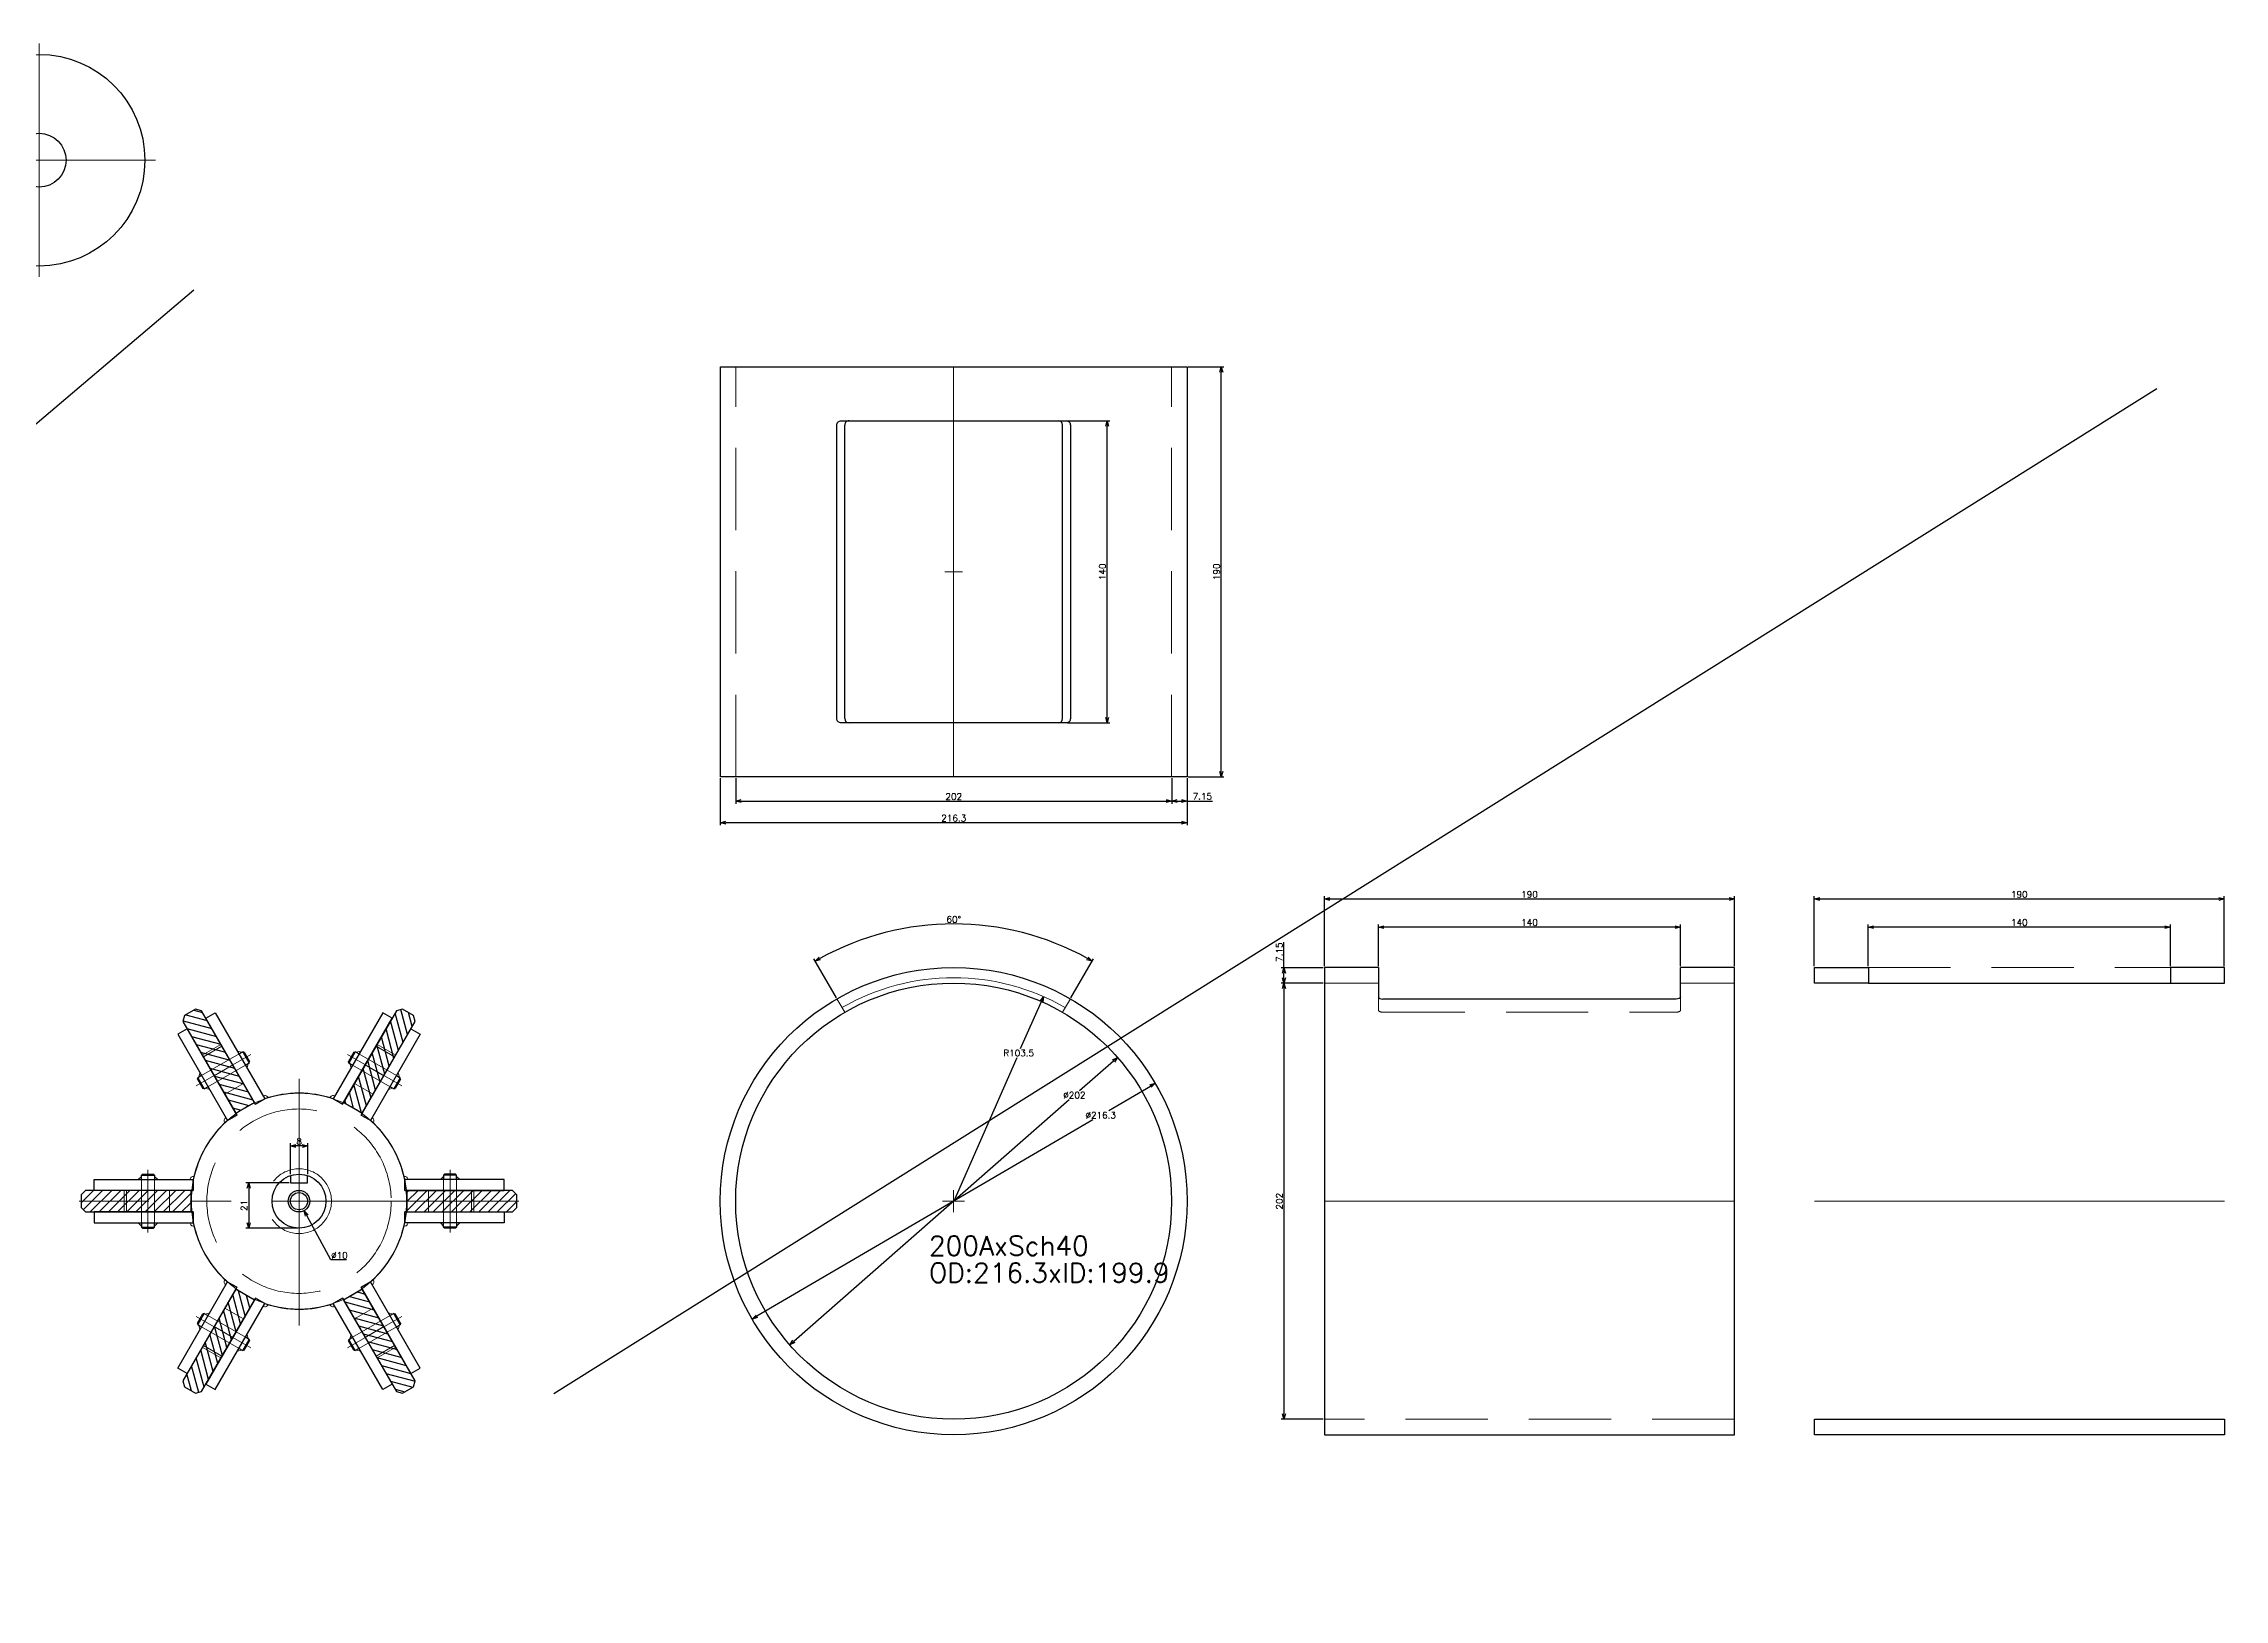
# Model space of a CAD drawing. Header units: millimetres. Extents: x -16130 to 36813, y -8099 to 27484.
# Drawn here: x 20793 to 21803, y 17127 to 17848 of the extents above; entities that cross this region are included whole.
import ezdxf

# ---------------------------------------------------------------- set-up
doc = ezdxf.new("R2010")
doc.units = ezdxf.units.MM
doc.header["$LTSCALE"] = 6
doc.header["$PDMODE"] = 99
doc.header["$PDSIZE"] = 1
doc.linetypes.add('CENTER2', pattern=[28.575, 19.05, -3.175, 3.175, -3.175])
doc.linetypes.add('HIDDEN', pattern=[9.525, 6.35, -3.175])
for name, color, linetype, lineweight in [('01_NORMAL', 7, 'Continuous', 25), ('04_HIDDEN', 2, 'HIDDEN', 13), ('05_CENTER', 4, 'CENTER2', 13), ('07_TEXT', 3, 'Continuous', 13), ('08_DIM', 3, 'Continuous', 13)]:
    doc.layers.add(name, color=color, linetype=linetype, lineweight=lineweight)
doc.layers.add('10_DRAFT', color=8, linetype='Continuous', lineweight=0, plot=False)
doc.styles.add('KSS_TXT', font='txt.shx', dxfattribs={"bigfont": 'extfont2.shx'})
doc.dimstyles.new('KSS_DIM', dxfattribs={"dimtxt": 3, "dimasz": 2.5, "dimexe": 1.25, "dimexo": 0.625, "dimtad": 1, "dimdsep": 46, "dimtxsty": 'KSS_TXT', "dimblk": 'OPEN30', "dimcen": 0, "dimazin": 2, "dimtfac": 0.75, "dimtmove": 0, "dimatfit": 3, "dimldrblk": 'OPEN30', "dimfxl": 1, "dimtolj": 1, "dimarcsym": 0})
doc.dimstyles.new('KSS_DIM$3', dxfattribs={"dimtxt": 3, "dimasz": 2.5, "dimexe": 1.25, "dimexo": 0.625, "dimtad": 1, "dimtih": 1, "dimtoh": 1, "dimdsep": 46, "dimtxsty": 'KSS_TXT', "dimblk": 'OPEN30', "dimcen": 0, "dimazin": 2, "dimtfac": 0.75, "dimtofl": 0, "dimtmove": 0, "dimatfit": 3, "dimldrblk": 'OPEN30', "dimfxl": 1, "dimtolj": 1, "dimarcsym": 0})
doc.dimstyles.new('KSS_DIM$4', dxfattribs={"dimtxt": 3, "dimasz": 2.5, "dimexe": 1.25, "dimexo": 0.625, "dimtad": 1, "dimtih": 1, "dimtoh": 1, "dimdsep": 46, "dimtxsty": 'KSS_TXT', "dimblk": 'OPEN30', "dimcen": 0, "dimse1": 1, "dimazin": 2, "dimtfac": 0.75, "dimtofl": 0, "dimtmove": 0, "dimatfit": 3, "dimldrblk": 'OPEN30', "dimfxl": 1, "dimtolj": 1, "dimarcsym": 0})

# ---------------------------------------------------------------- blocks, each defined once
blk = doc.blocks.new('_Open30')
at = {"color": 0, "linetype": 'ByBlock', "lineweight": -2}
for p, q in [((-1, 0.27), (0, 0)), ((0, 0), (-1, -0.27)), ((0, 0), (-1, 0))]:
    blk.add_line(p, q, dxfattribs=at)
blk = doc.blocks.new('*D3516')
at = {"layer": '08_DIM', "color": 0, "lineweight": -2, "transparency": 16777216}
for p, q in [((21367.5, 17419.7), (21367.5, 17431.5)), ((21385.7, 17419.7), (21366.3, 17419.7)), ((21367.5, 17415.1), (21367.5, 17417.2)), ((21385.7, 17412.6), (21366.3, 17412.6))]:
    blk.add_line(p, q, dxfattribs=at)
at = {"layer": 'Defpoints', "color": 0, "transparency": 16777216}
for p in [(21367.5, 17419.7), (21386.3, 17419.7), (21386.3, 17412.6)]:
    blk.add_point(p, dxfattribs=at)
at = {"layer": '08_DIM', "color": 0, "lineweight": -2, "transparency": 16777216, "xscale": 2.5, "yscale": 2.5, "zscale": 2.5}
for p, rotation in [((21367.5, 17419.7), 90), ((21367.5, 17412.6), 270)]:
    blk.add_blockref('_Open30', p, dxfattribs=dict(at, rotation=rotation))
at = {"layer": '08_DIM', "color": 0, "transparency": 16777216, "insert": (21365.4, 17426.9), "char_height": 3, "attachment_point": 5, "rotation": 90, "style": 'KSS_TXT'}
blk.add_mtext('\\A1;7.15', dxfattribs=at)
blk = doc.blocks.new('*D3517')
at = {"layer": '08_DIM', "color": 0, "lineweight": -2, "transparency": 16777216}
for p, q in [((21385.7, 17412.6), (21366.3, 17412.6)), ((21367.5, 17410.1), (21367.5, 17213.1)), ((21385.7, 17210.6), (21366.3, 17210.6))]:
    blk.add_line(p, q, dxfattribs=at)
at = {"layer": 'Defpoints', "color": 0, "transparency": 16777216}
for p in [(21386.3, 17412.6), (21367.5, 17210.6), (21386.3, 17210.6)]:
    blk.add_point(p, dxfattribs=at)
at = {"layer": '08_DIM', "color": 0, "lineweight": -2, "transparency": 16777216, "xscale": 2.5, "yscale": 2.5, "zscale": 2.5}
for p, rotation in [((21367.5, 17412.6), 90), ((21367.5, 17210.6), 270)]:
    blk.add_blockref('_Open30', p, dxfattribs=dict(at, rotation=rotation))
at = {"layer": '08_DIM', "color": 0, "transparency": 16777216, "insert": (21365.4, 17311.6), "char_height": 3, "attachment_point": 5, "rotation": 90, "style": 'KSS_TXT'}
blk.add_mtext('\\A1;202', dxfattribs=at)
blk = doc.blocks.new('*D3518')
at = {"layer": '08_DIM', "color": 0, "lineweight": -2, "transparency": 16777216}
for p, q in [((21386.3, 17420.4), (21386.3, 17452.8)), ((21388.8, 17451.6), (21573.8, 17451.6)), ((21576.3, 17420.4), (21576.3, 17452.8))]:
    blk.add_line(p, q, dxfattribs=at)
at = {"layer": 'Defpoints', "color": 0, "transparency": 16777216}
for p in [(21576.3, 17451.6), (21386.3, 17419.7), (21576.3, 17419.7)]:
    blk.add_point(p, dxfattribs=at)
at = {"layer": '08_DIM', "color": 0, "lineweight": -2, "transparency": 16777216, "xscale": 2.5, "yscale": 2.5, "zscale": 2.5, "rotation": 180}
blk.add_blockref('_Open30', (21386.3, 17451.6), dxfattribs=at)
at = {"layer": '08_DIM', "color": 0, "lineweight": -2, "transparency": 16777216, "xscale": 2.5, "yscale": 2.5, "zscale": 2.5}
blk.add_blockref('_Open30', (21576.3, 17451.6), dxfattribs=at)
at = {"layer": '08_DIM', "color": 0, "transparency": 16777216, "insert": (21481.3, 17453.7), "char_height": 3, "attachment_point": 5, "style": 'KSS_TXT'}
blk.add_mtext('\\A1;190', dxfattribs=at)
blk = doc.blocks.new('*D3519')
at = {"layer": '08_DIM', "color": 0, "lineweight": -2, "transparency": 16777216}
for p, q in [((21411.3, 17420.4), (21411.3, 17439.8)), ((21548.8, 17438.5), (21413.8, 17438.5)), ((21551.3, 17420.4), (21551.3, 17439.8))]:
    blk.add_line(p, q, dxfattribs=at)
at = {"layer": 'Defpoints', "color": 0, "transparency": 16777216}
for p in [(21411.3, 17438.5), (21411.3, 17419.7), (21551.3, 17419.7)]:
    blk.add_point(p, dxfattribs=at)
at = {"layer": '08_DIM', "color": 0, "lineweight": -2, "transparency": 16777216, "xscale": 2.5, "yscale": 2.5, "zscale": 2.5, "rotation": 180}
blk.add_blockref('_Open30', (21411.3, 17438.5), dxfattribs=at)
at = {"layer": '08_DIM', "color": 0, "lineweight": -2, "transparency": 16777216, "xscale": 2.5, "yscale": 2.5, "zscale": 2.5}
blk.add_blockref('_Open30', (21551.3, 17438.5), dxfattribs=at)
at = {"layer": '08_DIM', "color": 0, "transparency": 16777216, "insert": (21481.3, 17440.7), "char_height": 3, "attachment_point": 5, "style": 'KSS_TXT'}
blk.add_mtext('\\A1;140', dxfattribs=at)
blk = doc.blocks.new('A$C6805DD09_1_1_1')
at = {"color": 0}
blk.add_line((-70, 101), (70, 101), dxfattribs=at)
for points in [[(-95, 108.2), (-70, 108.2), (-70, 101), (-95, 101)], [(95, 108.2), (70, 108.2), (70, 101), (95, 101)], [(-95, -101), (95, -101), (95, -108.2), (-95, -108.2)]]:
    blk.add_lwpolyline(points, close=True, dxfattribs=at)
at = {"layer": '04_HIDDEN'}
for p, q in [((-70, 108.2), (70, 108.2)), ((95, -101), (-95, -101))]:
    blk.add_line(p, q, dxfattribs=at)
at = {"layer": '10_DRAFT'}
blk.add_line((95, 0), (-95, 0), dxfattribs=at)
blk = doc.blocks.new('*D3520')
at = {"layer": '08_DIM', "color": 0, "lineweight": -2, "transparency": 16777216}
for p, q in [((21267.2, 17673.1), (21286.8, 17673.1)), ((21285.6, 17535.6), (21285.6, 17670.6)), ((21267.2, 17533.1), (21286.8, 17533.1))]:
    blk.add_line(p, q, dxfattribs=at)
at = {"layer": 'Defpoints', "color": 0, "transparency": 16777216}
for p in [(21266.5, 17673.1), (21285.6, 17673.1), (21266.5, 17533.1)]:
    blk.add_point(p, dxfattribs=at)
at = {"layer": '08_DIM', "color": 0, "lineweight": -2, "transparency": 16777216, "xscale": 2.5, "yscale": 2.5, "zscale": 2.5}
for p, rotation in [((21285.6, 17673.1), 90), ((21285.6, 17533.1), 270)]:
    blk.add_blockref('_Open30', p, dxfattribs=dict(at, rotation=rotation))
at = {"layer": '08_DIM', "color": 0, "transparency": 16777216, "insert": (21283.4, 17603.1), "char_height": 3, "attachment_point": 5, "rotation": 90, "style": 'KSS_TXT'}
blk.add_mtext('\\A1;140', dxfattribs=at)
blk = doc.blocks.new('A$C7A624D42_1_1_1')
at = {"color": 0}
for p, q in [((-70, 108.2), (-70, 94.6)), ((70, 94.6), (70, 108.2)), ((-68, 93.7), (68, 93.7))]:
    blk.add_line(p, q, dxfattribs=at)
blk.add_lwpolyline([(-70, 108.2), (-95, 108.2), (-95, -108.2), (95, -108.2), (95, 108.2), (70, 108.2)], dxfattribs=at)
blk.add_ellipse((-68, 94.6), major_axis=(-2, 0), ratio=0.493488, start_param=0, end_param=1.570796, dxfattribs=at)
at = {"color": 0, "extrusion": (0, 0, -1)}
blk.add_ellipse((68, 94.6), major_axis=(2, 0), ratio=0.493488, start_param=0, end_param=1.570796, dxfattribs=at)
at = {"layer": '04_HIDDEN'}
for p, q in [((-70, 101), (-95, 101)), ((-70, 94.6), (-70, 88.5)), ((95, 101), (70, 101)), ((70, 94.6), (70, 88.5)), ((-68, 87.5), (68, 87.5)), ((95, -101), (-95, -101))]:
    blk.add_line(p, q, dxfattribs=at)
blk.add_ellipse((-68, 88.5), major_axis=(-2, 0), ratio=0.493488, start_param=0, end_param=1.570796, dxfattribs=at)
at = {"layer": '04_HIDDEN', "extrusion": (0, 0, -1)}
blk.add_ellipse((68, 88.5), major_axis=(2, 0), ratio=0.493488, start_param=0, end_param=1.570796, dxfattribs=at)
at = {"layer": '10_DRAFT'}
blk.add_line((95, 0), (-95, 0), dxfattribs=at)
blk = doc.blocks.new('A$C4DD551DB_1_1_1')
at = {"color": 0}
for p, q in [((-50.5, 68), (-50.5, -68)), ((50.5, 68), (50.5, -68))]:
    blk.add_line(p, q, dxfattribs=at)
blk.add_lwpolyline([(52.1, -70), (-52.1, -70, -0.414214), (-54.1, -68), (-54.1, 68, -0.414214), (-52.1, 70), (52.1, 70, -0.414214), (54.1, 68), (54.1, -68, -0.414214)], format="xyb", close=True, dxfattribs=at)
for centre, start, end in [((-48.5, 68), 90, 180), ((48.5, 68), 0, 90), ((-48.5, -68), 180, 270), ((48.5, -68), 270, 0)]:
    blk.add_arc(centre, 2, start, end, dxfattribs=at)
at = {"layer": '01_NORMAL'}
blk.add_lwpolyline([(-108.2, 95), (108.1, 95), (108.1, -95), (-108.2, -95)], close=True, dxfattribs=at)
at = {"layer": '04_HIDDEN'}
for p, q in [((-101, 95), (-101, -95)), ((101, 95), (101, -95))]:
    blk.add_line(p, q, dxfattribs=at)
at = {"layer": '10_DRAFT'}
for p, q in [((0, 95), (0, -95)), ((4.1, 0), (-4.1, 0))]:
    blk.add_line(p, q, dxfattribs=at)
blk = doc.blocks.new('*D3557')
at = {"layer": '08_DIM', "color": 0, "lineweight": -2, "transparency": 16777216}
for p, q in [((21106.3, 17507.5), (21106.3, 17485.7)), ((21322.6, 17507.5), (21322.6, 17485.7)), ((21320.1, 17486.9), (21108.8, 17486.9))]:
    blk.add_line(p, q, dxfattribs=at)
at = {"layer": 'Defpoints', "color": 0, "transparency": 16777216}
for p in [(21106.3, 17508.1), (21322.6, 17508.1), (21106.3, 17486.9)]:
    blk.add_point(p, dxfattribs=at)
at = {"layer": '08_DIM', "color": 0, "lineweight": -2, "transparency": 16777216, "xscale": 2.5, "yscale": 2.5, "zscale": 2.5, "rotation": 180}
blk.add_blockref('_Open30', (21106.3, 17486.9), dxfattribs=at)
at = {"layer": '08_DIM', "color": 0, "lineweight": -2, "transparency": 16777216, "xscale": 2.5, "yscale": 2.5, "zscale": 2.5}
blk.add_blockref('_Open30', (21322.6, 17486.9), dxfattribs=at)
at = {"layer": '08_DIM', "color": 0, "transparency": 16777216, "insert": (21214.5, 17489), "char_height": 3, "attachment_point": 5, "style": 'KSS_TXT'}
blk.add_mtext('\\A1;216.3', dxfattribs=at)
blk = doc.blocks.new('*D3558')
at = {"layer": '08_DIM', "color": 0, "lineweight": -2, "transparency": 16777216}
for p, q in [((21315.5, 17507.5), (21315.5, 17495.7)), ((21322.6, 17507.5), (21322.6, 17495.7)), ((21318, 17496.9), (21320.1, 17496.9)), ((21322.6, 17496.9), (21334.4, 17496.9))]:
    blk.add_line(p, q, dxfattribs=at)
at = {"layer": 'Defpoints', "color": 0, "transparency": 16777216}
for p in [(21315.5, 17508.1), (21322.6, 17508.1), (21322.6, 17496.9)]:
    blk.add_point(p, dxfattribs=at)
at = {"layer": '08_DIM', "color": 0, "lineweight": -2, "transparency": 16777216, "xscale": 2.5, "yscale": 2.5, "zscale": 2.5, "rotation": 180}
blk.add_blockref('_Open30', (21315.5, 17496.9), dxfattribs=at)
at = {"layer": '08_DIM', "color": 0, "lineweight": -2, "transparency": 16777216, "xscale": 2.5, "yscale": 2.5, "zscale": 2.5}
blk.add_blockref('_Open30', (21322.6, 17496.9), dxfattribs=at)
at = {"layer": '08_DIM', "color": 0, "transparency": 16777216, "insert": (21329.7, 17499.1), "char_height": 3, "attachment_point": 5, "style": 'KSS_TXT'}
blk.add_mtext('\\A1;7.15', dxfattribs=at)
blk = doc.blocks.new('*D3559')
at = {"layer": '08_DIM', "color": 0, "lineweight": -2, "transparency": 16777216}
for p, q in [((21113.5, 17507.5), (21113.5, 17495.7)), ((21315.5, 17507.5), (21315.5, 17495.7)), ((21116, 17496.9), (21313, 17496.9))]:
    blk.add_line(p, q, dxfattribs=at)
at = {"layer": 'Defpoints', "color": 0, "transparency": 16777216}
for p in [(21113.5, 17508.1), (21315.5, 17508.1), (21315.5, 17496.9)]:
    blk.add_point(p, dxfattribs=at)
at = {"layer": '08_DIM', "color": 0, "lineweight": -2, "transparency": 16777216, "xscale": 2.5, "yscale": 2.5, "zscale": 2.5, "rotation": 180}
blk.add_blockref('_Open30', (21113.5, 17496.9), dxfattribs=at)
at = {"layer": '08_DIM', "color": 0, "lineweight": -2, "transparency": 16777216, "xscale": 2.5, "yscale": 2.5, "zscale": 2.5}
blk.add_blockref('_Open30', (21315.5, 17496.9), dxfattribs=at)
at = {"layer": '08_DIM', "color": 0, "transparency": 16777216, "insert": (21214.5, 17499), "char_height": 3, "attachment_point": 5, "style": 'KSS_TXT'}
blk.add_mtext('\\A1;202', dxfattribs=at)
blk = doc.blocks.new('*D3560')
at = {"layer": '08_DIM', "color": 0, "lineweight": -2, "transparency": 16777216}
for p, q in [((21323.2, 17698.1), (21339.7, 17698.1)), ((21338.5, 17510.6), (21338.5, 17695.6)), ((21323.2, 17508.1), (21339.7, 17508.1))]:
    blk.add_line(p, q, dxfattribs=at)
at = {"layer": 'Defpoints', "color": 0, "transparency": 16777216}
for p in [(21322.6, 17698.1), (21338.5, 17698.1), (21322.6, 17508.1)]:
    blk.add_point(p, dxfattribs=at)
at = {"layer": '08_DIM', "color": 0, "lineweight": -2, "transparency": 16777216, "xscale": 2.5, "yscale": 2.5, "zscale": 2.5}
for p, rotation in [((21338.5, 17698.1), 90), ((21338.5, 17508.1), 270)]:
    blk.add_blockref('_Open30', p, dxfattribs=dict(at, rotation=rotation))
at = {"layer": '08_DIM', "color": 0, "transparency": 16777216, "insert": (21336.3, 17603.1), "char_height": 3, "attachment_point": 5, "rotation": 90, "style": 'KSS_TXT'}
blk.add_mtext('\\A1;190', dxfattribs=at)
blk = doc.blocks.new('*D3561')
at = {"layer": '08_DIM', "color": 0, "lineweight": -2, "transparency": 16777216}
for p, q in [((21160.1, 17405.8), (21149.7, 17423.8)), ((21268.8, 17405.8), (21279.3, 17423.8))]:
    blk.add_line(p, q, dxfattribs=at)
blk.add_arc((21214.5, 17311.6), 128.4, 61.116, 118.884, dxfattribs=at)
at = {"layer": 'Defpoints', "color": 0, "transparency": 16777216}
for p in [(21236.7, 17438), (21160.4, 17405.3), (21268.5, 17405.3), (21164, 17399.1), (21265, 17399.1)]:
    blk.add_point(p, dxfattribs=at)
at = {"layer": '08_DIM', "color": 0, "lineweight": -2, "transparency": 16777216, "xscale": 2.5, "yscale": 2.5, "zscale": 2.5}
for p, rotation in [((21150.3, 17422.8), 209.4419888575663), ((21278.6, 17422.8), 330.5580111424051)]:
    blk.add_blockref('_Open30', p, dxfattribs=dict(at, rotation=rotation))
at = {"layer": '08_DIM', "color": 0, "transparency": 16777216, "insert": (21214.5, 17442.1), "char_height": 3, "attachment_point": 5, "style": 'KSS_TXT'}
blk.add_mtext('\\A1;60%%d', dxfattribs=at)
blk = doc.blocks.new('A$C23CC2856_1_1_1')
at = {"color": 0}
for radius in [108.2, 101]:
    blk.add_circle((0, 0), radius, dxfattribs=at)
at = {"layer": '04_HIDDEN'}
for p, q in [((-50.5, 87.5), (-54.1, 93.7)), ((50.5, 87.5), (54.1, 93.7))]:
    blk.add_line(p, q, dxfattribs=at)
at = {"layer": '10_DRAFT'}
for p, q in [((5.1, 0), (-5.1, 0)), ((0, -5.1), (0, 5.1))]:
    blk.add_line(p, q, dxfattribs=at)
blk.add_arc((0, 0), 103.5, 60, 120, dxfattribs=at)
blk = doc.blocks.new('*D3583')
at = {"layer": '08_DIM', "color": 0, "lineweight": -2, "transparency": 16777216}
for p, q in [((20925.8, 17284.4), (20914.7, 17305)), ((20933.1, 17284.4), (20925.8, 17284.4))]:
    blk.add_line(p, q, dxfattribs=at)
at = {"layer": 'Defpoints', "color": 0, "transparency": 16777216}
for p in [(20908.7, 17316), (20913.5, 17307.2)]:
    blk.add_point(p, dxfattribs=at)
at = {"layer": '08_DIM', "color": 0, "lineweight": -2, "transparency": 16777216, "xscale": 2.5, "yscale": 2.5, "zscale": 2.5, "rotation": 118.4664815311214}
blk.add_blockref('_Open30', (20913.5, 17307.2), dxfattribs=at)
at = {"layer": '08_DIM', "color": 0, "transparency": 16777216, "insert": (20929.8, 17286.5), "char_height": 3, "attachment_point": 5, "style": 'KSS_TXT'}
blk.add_mtext('\\A1;%%C10', dxfattribs=at)
blk = doc.blocks.new('*D3584')
at = {"layer": '08_DIM', "color": 0, "lineweight": -2, "transparency": 16777216}
for p, q in [((20906.5, 17320.1), (20886.5, 17320.1)), ((20887.8, 17317.6), (20887.8, 17301.6)), ((20910.5, 17299.1), (20886.5, 17299.1))]:
    blk.add_line(p, q, dxfattribs=at)
at = {"layer": 'Defpoints', "color": 0, "transparency": 16777216}
for p in [(20907.1, 17320.1), (20887.8, 17299.1), (20911.1, 17299.1)]:
    blk.add_point(p, dxfattribs=at)
at = {"layer": '08_DIM', "color": 0, "lineweight": -2, "transparency": 16777216, "xscale": 2.5, "yscale": 2.5, "zscale": 2.5}
for p, rotation in [((20887.8, 17320.1), 90), ((20887.8, 17299.1), 270)]:
    blk.add_blockref('_Open30', p, dxfattribs=dict(at, rotation=rotation))
at = {"layer": '08_DIM', "color": 0, "transparency": 16777216, "insert": (20885.6, 17309.6), "char_height": 3, "attachment_point": 5, "rotation": 90, "style": 'KSS_TXT'}
blk.add_mtext('\\A1;21', dxfattribs=at)
blk = doc.blocks.new('*D3585')
at = {"layer": '08_DIM', "color": 0, "lineweight": -2, "transparency": 16777216}
for p, q in [((20907.1, 17324.1), (20907.1, 17338.4)), ((20912.6, 17337.2), (20909.6, 17337.2)), ((20915.1, 17324.1), (20915.1, 17338.4))]:
    blk.add_line(p, q, dxfattribs=at)
at = {"layer": 'Defpoints', "color": 0, "transparency": 16777216}
for p in [(20907.1, 17337.2), (20907.1, 17323.4), (20915.1, 17323.4)]:
    blk.add_point(p, dxfattribs=at)
at = {"layer": '08_DIM', "color": 0, "lineweight": -2, "transparency": 16777216, "xscale": 2.5, "yscale": 2.5, "zscale": 2.5, "rotation": 180}
blk.add_blockref('_Open30', (20907.1, 17337.2), dxfattribs=at)
at = {"layer": '08_DIM', "color": 0, "lineweight": -2, "transparency": 16777216, "xscale": 2.5, "yscale": 2.5, "zscale": 2.5}
blk.add_blockref('_Open30', (20915.1, 17337.2), dxfattribs=at)
at = {"layer": '08_DIM', "color": 0, "transparency": 16777216, "insert": (20911.1, 17339.3), "char_height": 3, "attachment_point": 5, "style": 'KSS_TXT'}
blk.add_mtext('\\A1;8', dxfattribs=at)
blk = doc.blocks.new('M10Tz_1_1_1_1')
at = {"color": 0}
for radius in [5, 4]:
    blk.add_circle((0, 0), radius, dxfattribs=at)
at = {"layer": '05_CENTER'}
for p, q in [((8.3, 0), (-8.3, 0)), ((0, -8.3), (0, 8.3))]:
    blk.add_line(p, q, dxfattribs=at)
blk = doc.blocks.new('A$C3B2A17E9_1_1_1')
at = {"color": 0}
for p, q in [((-27.8, 68.2), (-26.1, 69.2)), ((-25.4, 69), (-26.1, 69.2)), ((-26.1, 69.2), (-23.1, 64)), ((-25.4, 69), (-22.9, 64.7)), ((-23.1, 64), (-24.8, 63)), ((-23.1, 64), (-22.9, 64.7)), ((25.4, 69), (22.9, 64.7)), ((23.1, 64), (22.9, 64.7)), ((26.1, 69.2), (23.1, 64)), ((23.1, 64), (24.8, 63)), ((25.4, 69), (26.1, 69.2)), ((27.8, 68.2), (26.1, 69.2)), ((-47.1, 56.5), (-46.9, 57.2)), ((-47.1, 56.5), (-44.6, 52.2)), ((-45.2, 58.2), (-46.9, 57.2)), ((-46.9, 57.2), (-43.9, 52)), ((-43.9, 52), (-44.6, 52.2)), ((-43.9, 52), (-42.2, 53)), ((43.9, 52), (42.2, 53)), ((46.9, 57.2), (43.9, 52)), ((43.9, 52), (44.6, 52.2)), ((47.1, 56.5), (44.6, 52.2)), ((45.2, 58.2), (46.9, 57.2)), ((47.1, 56.5), (46.9, 57.2)), ((-29.2, 40.6), (-28.8, 39.9)), ((-20.5, 45.6), (-20.2, 44.9)), ((-20.2, 44.9), (-15.9, 47.4)), ((20.2, 44.9), (15.9, 47.4)), ((20.5, 45.6), (20.2, 44.9)), ((29.2, 40.6), (28.8, 39.9)), ((-28.8, 39.9), (-33.1, 37.5)), ((28.8, 39.9), (33.1, 37.5)), ((-72.5, 12.5), (-73, 12)), ((-73, 10), (-73, 12)), ((-73, 12), (-67, 12)), ((-72.5, 12.5), (-67.5, 12.5)), ((-67, 12), (-67.5, 12.5)), ((-67, 12), (-67, 10)), ((-4, 11.8), (-4, 8.5)), ((4, 8.5), (4, 11.8)), ((67, 12), (67.5, 12.5)), ((73, 12), (67, 12)), ((67, 12), (67, 10)), ((72.5, 12.5), (67.5, 12.5)), ((72.5, 12.5), (73, 12)), ((73, 10), (73, 12)), ((-49.7, 5), (-49, 5)), ((-49, 5), (-49, 9.9)), ((-4, 8.5), (4, 8.5)), ((49, 5), (49, 9.9)), ((49.7, 5), (49, 5)), ((-73, -10), (-73, -12)), ((-67, -12), (-67, -10)), ((-49.7, -5), (-49, -5)), ((-49, -5), (-49, -9.9)), ((49, -5), (49, -9.9)), ((49.7, -5), (49, -5)), ((67, -12), (67, -10)), ((73, -10), (73, -12)), ((-73, -12), (-67, -12)), ((-72.5, -12.5), (-73, -12)), ((-72.5, -12.5), (-67.5, -12.5)), ((-67, -12), (-67.5, -12.5)), ((67, -12), (67.5, -12.5)), ((73, -12), (67, -12)), ((72.5, -12.5), (67.5, -12.5)), ((72.5, -12.5), (73, -12)), ((-28.8, -39.9), (-33.1, -37.5)), ((-29.2, -40.6), (-28.8, -39.9)), ((28.8, -39.9), (33.1, -37.5)), ((29.2, -40.6), (28.8, -39.9)), ((-20.5, -45.6), (-20.2, -44.9)), ((-20.2, -44.9), (-15.9, -47.4)), ((20.2, -44.9), (15.9, -47.4)), ((20.5, -45.6), (20.2, -44.9)), ((-47.1, -56.5), (-44.6, -52.2)), ((-47.1, -56.5), (-46.9, -57.2)), ((-46.9, -57.2), (-43.9, -52)), ((-45.2, -58.2), (-46.9, -57.2)), ((-43.9, -52), (-44.6, -52.2)), ((-43.9, -52), (-42.2, -53)), ((43.9, -52), (42.2, -53)), ((43.9, -52), (44.6, -52.2)), ((46.9, -57.2), (43.9, -52)), ((47.1, -56.5), (44.6, -52.2)), ((45.2, -58.2), (46.9, -57.2)), ((47.1, -56.5), (46.9, -57.2)), ((-27.8, -68.2), (-26.1, -69.2)), ((-26.1, -69.2), (-23.1, -64)), ((-25.4, -69), (-26.1, -69.2)), ((-25.4, -69), (-22.9, -64.7)), ((-23.1, -64), (-24.8, -63)), ((-23.1, -64), (-22.9, -64.7)), ((23.1, -64), (22.9, -64.7)), ((25.4, -69), (22.9, -64.7)), ((23.1, -64), (24.8, -63)), ((26.1, -69.2), (23.1, -64)), ((25.4, -69), (26.1, -69.2)), ((27.8, -68.2), (26.1, -69.2))]:
    blk.add_line(p, q, dxfattribs=at)
for points in [[(-15.8, 47.4), (-20.2, 44.9), (-43.2, 84.8), (-38.8, 87.3)], [(15.8, 47.4), (20.2, 44.9), (43.2, 84.8), (38.8, 87.3)], [(-33.2, 37.4), (-28.8, 39.9), (-51.8, 79.8), (-56.2, 77.3)], [(33.2, 37.4), (28.8, 39.9), (51.8, 79.8), (56.2, 77.3)], [(-49, 10), (-49, 5), (-95, 5), (-95, 10)], [(49, 10), (49, 5), (95, 5), (95, 10)], [(-49, -10), (-49, -5), (-95, -5), (-95, -10)], [(49, -10), (49, -5), (95, -5), (95, -10)], [(-33.2, -37.4), (-28.8, -39.9), (-51.8, -79.8), (-56.2, -77.3)], [(33.2, -37.4), (28.8, -39.9), (51.8, -79.8), (56.2, -77.3)], [(-15.8, -47.4), (-20.2, -44.9), (-43.2, -84.8), (-38.8, -87.3)], [(15.8, -47.4), (20.2, -44.9), (43.2, -84.8), (38.8, -87.3)]]:
    blk.add_lwpolyline(points, close=True, dxfattribs=at)
blk.add_circle((0, 0), 12.5, dxfattribs=at)
for start, end in [(114.2613, 125.7387), (71.4783, 108.5217), (54.2613, 65.7387), (131.4783, 168.5217), (11.4783, 48.5217), (174.2613, 185.7387), (354.2613, 5.7387), (191.4783, 228.5217), (311.4783, 348.5217), (234.2613, 245.7387), (251.4783, 288.5217), (294.2613, 305.7387)]:
    blk.add_arc((0, 0), 50, start, end, dxfattribs=at)
at = {"layer": '04_HIDDEN'}
for p, q in [((-27.8, 68.2), (-45.2, 58.2)), ((-24.8, 63), (-42.2, 53)), ((42.2, 53), (24.8, 63)), ((45.2, 58.2), (27.8, 68.2)), ((-73, 10), (-73, -10)), ((-67, 10), (-67, -10)), ((67, -10), (67, 10)), ((73, -10), (73, 10)), ((-45.2, -58.2), (-27.8, -68.2)), ((-42.2, -53), (-24.8, -63)), ((24.8, -63), (42.2, -53)), ((27.8, -68.2), (45.2, -58.2))]:
    blk.add_line(p, q, dxfattribs=at)
for points in [[(-25.7, 54.5), (-35.7, 71.8), (-44.3, 66.8), (-34.3, 49.5)], [(34.3, 49.5), (44.3, 66.8), (35.7, 71.8), (25.7, 54.5)], [(-60, 5), (-80, 5), (-80, -5), (-60, -5)], [(60, -5), (80, -5), (80, 5), (60, 5)], [(-34.3, -49.5), (-44.3, -66.8), (-35.7, -71.8), (-25.7, -54.5)], [(25.7, -54.5), (35.7, -71.8), (44.3, -66.8), (34.3, -49.5)]]:
    blk.add_lwpolyline(points, close=True, dxfattribs=at)
for radius in [42.7, 15]:
    blk.add_circle((0, 0), radius, dxfattribs=at)
at = {"layer": '05_CENTER'}
for p, q in [((-47.6, 53.4), (-22.4, 67.9)), ((22.4, 67.9), (47.6, 53.4)), ((0, -57.6), (0, 57.6)), ((-70, -14.5), (-70, 14.5)), ((70, 14.5), (70, -14.5)), ((101.9, 0), (-101.9, 0)), ((-22.4, -67.9), (-47.6, -53.4)), ((47.6, -53.4), (22.4, -67.9))]:
    blk.add_line(p, q, dxfattribs=at)
at = {"layer": '08_DIM'}
for points in [[(-27.8, 68.2), (-28.6, 69.5), (-28.6, 69.5), (-26.5, 69)], [(-24.8, 63), (-24.1, 61.7), (-24.1, 61.7), (-23.5, 63.8)], [(24.8, 63), (24.1, 61.7), (24.1, 61.7), (23.5, 63.8)], [(27.8, 68.2), (28.6, 69.5), (28.6, 69.5), (26.5, 69)], [(-45.2, 58.2), (-45.9, 59.5), (-45.9, 59.5), (-46.5, 57.5)], [(-42.2, 53), (-41.4, 51.7), (-41.4, 51.7), (-43.5, 52.3)], [(42.2, 53), (41.4, 51.7), (41.4, 51.7), (43.5, 52.3)], [(45.2, 58.2), (45.9, 59.5), (45.9, 59.5), (46.5, 57.5)], [(-73, 10), (-74.5, 10), (-74.5, 10), (-73, 11.5)], [(-67, 10), (-65.5, 10), (-65.5, 10), (-67, 11.5)], [(67, 10), (65.5, 10), (65.5, 10), (67, 11.5)], [(73, 10), (74.5, 10), (74.5, 10), (73, 11.5)], [(-73, -10), (-74.5, -10), (-74.5, -10), (-73, -11.5)], [(-67, -10), (-65.5, -10), (-65.5, -10), (-67, -11.5)], [(67, -10), (65.5, -10), (65.5, -10), (67, -11.5)], [(73, -10), (74.5, -10), (74.5, -10), (73, -11.5)], [(-45.2, -58.2), (-45.9, -59.5), (-45.9, -59.5), (-46.5, -57.5)], [(-42.2, -53), (-41.4, -51.7), (-41.4, -51.7), (-43.5, -52.3)], [(42.2, -53), (41.4, -51.7), (41.4, -51.7), (43.5, -52.3)], [(45.2, -58.2), (45.9, -59.5), (45.9, -59.5), (46.5, -57.5)], [(-27.8, -68.2), (-28.6, -69.5), (-28.6, -69.5), (-26.5, -69)], [(-24.8, -63), (-24.1, -61.7), (-24.1, -61.7), (-23.5, -63.8)], [(24.8, -63), (24.1, -61.7), (24.1, -61.7), (23.5, -63.8)], [(27.8, -68.2), (28.6, -69.5), (28.6, -69.5), (26.5, -69)]]:
    blk.add_lwpolyline(points, close=True, dxfattribs=at)
for centre, start, end in [((-15.8, 47.4), 17.2275, 119.9995), ((15.8, 47.4), 60.0005, 162.7725), ((-33.2, 37.4), 120.0005, 222.7725), ((33.2, 37.4), 317.2275, 59.9995), ((-49, 10), 77.2275, 179.9995), ((49, 10), 0.0005, 102.7725), ((-49, -10), 180.0005, 282.7725), ((49, -10), 257.2275, 359.9995), ((-33.2, -37.4), 137.2275, 239.9995), ((33.2, -37.4), 300.0005, 42.7725), ((-15.8, -47.4), 240.0005, 342.7725), ((15.8, -47.4), 197.2275, 299.9995)]:
    blk.add_arc(centre, 1.5, start, end, dxfattribs=at)
blk.add_blockref('M10Tz_1_1_1_1', (0, 0))
blk = doc.blocks.new('*D3596')
at = {"layer": '08_DIM', "color": 0, "lineweight": -2, "transparency": 16777216}
for p, q in [((21245.5, 17382.3), (21255.1, 17404.1)), ((21243.7, 17378), (21214.5, 17311.6))]:
    blk.add_line(p, q, dxfattribs=at)
at = {"layer": 'Defpoints', "color": 0, "transparency": 16777216}
for p in [(21256.1, 17406.3), (21214.5, 17311.6)]:
    blk.add_point(p, dxfattribs=at)
at = {"layer": '08_DIM', "color": 0, "lineweight": -2, "transparency": 16777216, "xscale": 2.5, "yscale": 2.5, "zscale": 2.5, "rotation": 66.26635850295209}
blk.add_blockref('_Open30', (21256.1, 17406.3), dxfattribs=at)
at = {"layer": '08_DIM', "color": 0, "transparency": 16777216, "insert": (21244.6, 17380.2), "char_height": 3, "attachment_point": 5, "style": 'KSS_TXT'}
blk.add_mtext('\\A1;R103.5', dxfattribs=at)
blk = doc.blocks.new('*D3597')
at = {"layer": '08_DIM', "color": 0, "lineweight": -2, "transparency": 16777216}
for p, q in [((21272.8, 17362.8), (21288.5, 17376.6)), ((21268, 17358.6), (21140.4, 17246.6))]:
    blk.add_line(p, q, dxfattribs=at)
at = {"layer": 'Defpoints', "color": 0, "transparency": 16777216}
for p in [(21290.4, 17378.2), (21138.5, 17245)]:
    blk.add_point(p, dxfattribs=at)
at = {"layer": '08_DIM', "color": 0, "lineweight": -2, "transparency": 16777216, "xscale": 2.5, "yscale": 2.5, "zscale": 2.5}
for p, rotation in [((21290.4, 17378.2), 41.25562032635172), ((21138.5, 17245), 221.2556203263518)]:
    blk.add_blockref('_Open30', p, dxfattribs=dict(at, rotation=rotation))
at = {"layer": '08_DIM', "color": 0, "transparency": 16777216, "insert": (21270.4, 17360.7), "char_height": 3, "attachment_point": 5, "style": 'KSS_TXT'}
blk.add_mtext('\\A1;%%C202', dxfattribs=at)
blk = doc.blocks.new('*D3598')
at = {"layer": '08_DIM', "color": 0, "lineweight": -2, "transparency": 16777216}
for p, q in [((21286.3, 17353.6), (21305.7, 17364.9)), ((21279, 17349.3), (21123.2, 17258.3))]:
    blk.add_line(p, q, dxfattribs=at)
at = {"layer": 'Defpoints', "color": 0, "transparency": 16777216}
for p in [(21307.8, 17366.2), (21121.1, 17257)]:
    blk.add_point(p, dxfattribs=at)
at = {"layer": '08_DIM', "color": 0, "lineweight": -2, "transparency": 16777216, "xscale": 2.5, "yscale": 2.5, "zscale": 2.5}
for p, rotation in [((21307.8, 17366.2), 30.30201316128706), ((21121.1, 17257), 210.3020131612871)]:
    blk.add_blockref('_Open30', p, dxfattribs=dict(at, rotation=rotation))
at = {"layer": '08_DIM', "color": 0, "transparency": 16777216, "insert": (21282.6, 17351.4), "char_height": 3, "attachment_point": 5, "style": 'KSS_TXT'}
blk.add_mtext('\\A1;%%C216.3', dxfattribs=at)
blk = doc.blocks.new('*D3599')
at = {"layer": '08_DIM', "color": 0, "lineweight": -2, "transparency": 16777216}
for p, q in [((21613.3, 17420.4), (21613.3, 17452.8)), ((21615.8, 17451.6), (21800.8, 17451.6)), ((21803.3, 17420.4), (21803.3, 17452.8))]:
    blk.add_line(p, q, dxfattribs=at)
at = {"layer": 'Defpoints', "color": 0, "transparency": 16777216}
for p in [(21803.3, 17451.6), (21613.3, 17419.7), (21803.3, 17419.7)]:
    blk.add_point(p, dxfattribs=at)
at = {"layer": '08_DIM', "color": 0, "lineweight": -2, "transparency": 16777216, "xscale": 2.5, "yscale": 2.5, "zscale": 2.5, "rotation": 180}
blk.add_blockref('_Open30', (21613.3, 17451.6), dxfattribs=at)
at = {"layer": '08_DIM', "color": 0, "lineweight": -2, "transparency": 16777216, "xscale": 2.5, "yscale": 2.5, "zscale": 2.5}
blk.add_blockref('_Open30', (21803.3, 17451.6), dxfattribs=at)
at = {"layer": '08_DIM', "color": 0, "transparency": 16777216, "insert": (21708.3, 17453.7), "char_height": 3, "attachment_point": 5, "style": 'KSS_TXT'}
blk.add_mtext('\\A1;190', dxfattribs=at)
blk = doc.blocks.new('*D3600')
at = {"layer": '08_DIM', "color": 0, "lineweight": -2, "transparency": 16777216}
for p, q in [((21638.3, 17420.4), (21638.3, 17439.8)), ((21775.8, 17438.5), (21640.8, 17438.5)), ((21778.3, 17420.4), (21778.3, 17439.8))]:
    blk.add_line(p, q, dxfattribs=at)
at = {"layer": 'Defpoints', "color": 0, "transparency": 16777216}
for p in [(21638.3, 17438.5), (21638.3, 17419.7), (21778.3, 17419.7)]:
    blk.add_point(p, dxfattribs=at)
at = {"layer": '08_DIM', "color": 0, "lineweight": -2, "transparency": 16777216, "xscale": 2.5, "yscale": 2.5, "zscale": 2.5, "rotation": 180}
blk.add_blockref('_Open30', (21638.3, 17438.5), dxfattribs=at)
at = {"layer": '08_DIM', "color": 0, "lineweight": -2, "transparency": 16777216, "xscale": 2.5, "yscale": 2.5, "zscale": 2.5}
blk.add_blockref('_Open30', (21778.3, 17438.5), dxfattribs=at)
at = {"layer": '08_DIM', "color": 0, "transparency": 16777216, "insert": (21708.3, 17440.7), "char_height": 3, "attachment_point": 5, "style": 'KSS_TXT'}
blk.add_mtext('\\A1;140', dxfattribs=at)
blk = doc.blocks.new('A$C684A6939')
at = {"layer": '01_NORMAL'}
h = blk.add_hatch(dxfattribs=at)
h.set_pattern_fill('_USER', color=0, scale=3, angle=45, style=0, pattern_type=0)
h.set_pattern_definition([(45, (-20235.0703, -17777.576), (-2.12132034, 2.12132034), [])])
h.paths.add_polyline_path([(-29, 5), (-31, 3), (-31, 0), (-11, 0), (-11, 5)])
h.paths.add_polyline_path([(-31, -3), (-29, -5), (-11, -5), (-11, 0), (-31, 0)])
h.paths.add_polyline_path([(0, 0), (-11, 0), (-11, -5), (0, -5)])
h.paths.add_polyline_path([(0, 0), (0, 5), (-11, 5), (-11, 0)])
h.paths.add_polyline_path([(20, 5), (0, 5), (0, 0), (20, 0, -0.000323), (20, 0.1)])
h.paths.add_polyline_path([(20, -5), (20, -0.1, -0.000323), (20, 0), (0, 0), (0, -5)])
at = {"color": 0}
blk.add_lwpolyline([(20, 5), (-29, 5), (-31, 3), (-31, -3), (-29, -5), (20, -5)], close=True, dxfattribs=at)
at = {"layer": '04_HIDDEN', "color": 0}
blk.add_line((-11, 5), (-11, -5), dxfattribs=at)
at = {"layer": '10_DRAFT'}
blk.add_line((0, 5), (0, -5), dxfattribs=at)
blk = doc.blocks.new('A$C684A6AA0')
at = {"layer": '10_DRAFT'}
for p, q in [((-6.5, 0), (6.5, 0)), ((0, -6.5), (0, 6.5))]:
    blk.add_line(p, q, dxfattribs=at)
blk.add_circle((0, 0), 50, dxfattribs=at)
at = {"color": 6}
for p, rotation in [((-35, 60.6), 299.9999999999999), ((35, 60.6), 239.9999999999999), ((70, 0), 180), ((-35, -60.6), 60.00000000000001), ((35, -60.6), 120)]:
    blk.add_blockref('A$C684A6939', p, dxfattribs=dict(at, rotation=rotation))
blk.add_blockref('A$C684A6939', (-70, 0), dxfattribs=at)
blk = doc.blocks.new('A$C684CCA0B')
at = {"color": 0}
for radius in [49, 12.5]:
    blk.add_circle((0, 0), radius, dxfattribs=at)
at = {"layer": '05_CENTER', "color": 0}
for p, q in [((0, -54), (0, 54)), ((-54, 0), (54, 0))]:
    blk.add_line(p, q, dxfattribs=at)

msp = doc.modelspace()

# ---------------------------------------------------------------- linework, layer by layer
at = {"color": 2}
for p, q in [((20862.31267, 17733.54326), (20147.23592, 17127.16611)), ((21772.06113, 17687.79426), (21029.17891, 17222.38928))]:
    msp.add_line(p, q, dxfattribs=at)

# ---------------------------------------------------------------- block references
at = {"color": 6}
msp.add_blockref('A$C684CCA0B', (20790.63503, 17793.75085), dxfattribs=at)
at = {"rotation": 180}
msp.add_blockref('A$C4DD551DB_1_1_1', (21214.45492, 17603.10053), dxfattribs=at)
for name, p in [('A$C23CC2856_1_1_1', (21214.45492, 17311.59785)), ('A$C7A624D42_1_1_1', (21481.31008, 17311.59785)), ('A$C6805DD09_1_1_1', (21708.34266, 17311.59785)), ('A$C3B2A17E9_1_1_1', (20911.07646, 17311.59785))]:
    msp.add_blockref(name, p)
at = {"layer": '01_NORMAL'}
msp.add_blockref('A$C684A6AA0', (20911.07646, 17311.59785), dxfattribs=at)

# ---------------------------------------------------------------- texts
at = {"layer": '07_TEXT', "style": 'KSS_TXT'}
for s, p in [('200AxSch40', (21203.01406, 17286.45623)), ('OD:216.3xID:199.9', (21203.01406, 17273.93754))]:
    msp.add_text(s, height=9, dxfattribs=at).set_placement(p)

# ---------------------------------------------------------------- dimensions: what is measured, and where the dimension line sits
at = {"layer": '08_DIM', "color": 1}
dim = msp.add_linear_dim(base=(21338.45772, 17698.10053), p1=(21322.60492, 17508.10053), p2=(21322.60492, 17698.10053), angle=90, dimstyle='KSS_DIM', override={"dimscale": 1}, dxfattribs=at)
dim.commit()
dim.dimension.update_dxf_attribs({"geometry": '*D3560', "text_midpoint": (21336.33272, 17603.10053)})
for base, p1, p2, picture, middle in [((21285.55621, 17673.10053), (21266.52992, 17533.10053), (21266.52992, 17673.10053), '*D3520', (21283.43121, 17603.10053)), ((21367.50549, 17419.74785), (21386.31008, 17412.59785), (21386.31008, 17419.74785), '*D3516', (21365.37841, 17426.87285)), ((21367.50549, 17210.59785), (21386.31008, 17412.59785), (21386.31008, 17210.59785), '*D3517', (21365.38049, 17311.59785))]:
    dim = msp.add_linear_dim(base=base, p1=p1, p2=p2, angle=90, dimstyle='KSS_DIM', dxfattribs=at)
    dim.commit()
    dim.dimension.update_dxf_attribs({"geometry": picture, "text_midpoint": middle})
for base, p1, p2, picture, middle in [((21106.30492, 17486.91555), (21322.60492, 17508.10053), (21106.30492, 17508.10053), '*D3557', (21214.45492, 17489.04055)), ((21315.45492, 17496.92372), (21113.45492, 17508.10053), (21315.45492, 17508.10053), '*D3559', (21214.45492, 17499.04872)), ((21322.60492, 17496.92372), (21315.45492, 17508.10053), (21322.60492, 17508.10053), '*D3558', (21329.72992, 17499.0508))]:
    dim = msp.add_linear_dim(base=base, p1=p1, p2=p2, dimstyle='KSS_DIM', override={"dimscale": 1}, dxfattribs=at)
    dim.commit()
    dim.dimension.update_dxf_attribs({"geometry": picture, "text_midpoint": middle})
for base, p1, p2, picture, middle in [((21576.31008, 17451.55838), (21386.31008, 17419.74785), (21576.31008, 17419.74785), '*D3518', (21481.31008, 17453.68338)), ((21803.34266, 17451.55838), (21613.34266, 17419.74785), (21803.34266, 17419.74785), '*D3599', (21708.34266, 17453.68338)), ((21411.31008, 17438.53946), (21551.31008, 17419.74785), (21411.31008, 17419.74785), '*D3519', (21481.31008, 17440.66446)), ((21638.34266, 17438.53946), (21778.34266, 17419.74785), (21638.34266, 17419.74785), '*D3600', (21708.34266, 17440.66446))]:
    dim = msp.add_linear_dim(base=base, p1=p1, p2=p2, dimstyle='KSS_DIM', dxfattribs=at)
    dim.commit()
    dim.dimension.update_dxf_attribs({"geometry": picture, "text_midpoint": middle})
dim = msp.add_angular_dim_2l(base=(21236.7427, 17437.99815), line1=((21163.95492, 17399.06641), (21160.37992, 17405.25849)), line2=((21264.95492, 17399.06641), (21268.52992, 17405.25849)), dimstyle='KSS_DIM', override={"dimscale": 1}, dxfattribs=at)
dim.commit()
dim.dimension.update_dxf_attribs({"geometry": '*D3561', "text_midpoint": (21214.45492, 17442.07307)})
dim = msp.add_radius_dim(center=(21214.45492, 17311.59785), mpoint=(21256.11215, 17406.34448), dimstyle='KSS_DIM$4', override={"dimpost": 'R<>', "dimtix": 1, "dimatfit": 2}, dxfattribs=at)
dim.commit()
dim.dimension.update_dxf_attribs({"geometry": '*D3596', "text_midpoint": (21244.59525, 17380.15005), "dimtype": 164})
for p1, p2, picture, middle in [((21138.52563, 17244.99647), (21290.38421, 17378.19922), '*D3597', (21270.40651, 17360.67578)), ((21121.08061, 17257.0299), (21307.82923, 17366.16579), '*D3598', (21282.6443, 17351.44772))]:
    dim = msp.add_diameter_dim_2p(p1=p1, p2=p2, dimstyle='KSS_DIM$3', override={"dimpost": '%%C<>', "dimtix": 1, "dimatfit": 2}, dxfattribs=at)
    dim.commit()
    dim.dimension.update_dxf_attribs({"geometry": picture, "text_midpoint": middle, "dimtype": 163})
at = {"layer": '08_DIM'}
dim = msp.add_linear_dim(base=(20907.07646, 17337.18271), p1=(20915.07646, 17323.44057), p2=(20907.07646, 17323.44057), dimstyle='KSS_DIM', override={"dimscale": 1}, dxfattribs=at)
dim.commit()
dim.dimension.update_dxf_attribs({"geometry": '*D3585', "text_midpoint": (20911.07646, 17339.30771)})
dim = msp.add_linear_dim(base=(20887.77053, 17299.09785), p1=(20907.07646, 17320.09785), p2=(20911.07646, 17299.09785), angle=90, dimstyle='KSS_DIM', override={"dimscale": 1}, dxfattribs=at)
dim.commit()
dim.dimension.update_dxf_attribs({"geometry": '*D3584', "text_midpoint": (20885.64553, 17309.59785)})
dim = msp.add_diameter_dim_2p(p1=(20908.69324, 17315.99333), p2=(20913.45968, 17307.20237), dimstyle='KSS_DIM$3', override={"dimscale": 1, "dimpost": '%%C<>'}, dxfattribs=at)
dim.commit()
dim.dimension.update_dxf_attribs({"geometry": '*D3583', "text_midpoint": (20929.76565, 17284.39066), "dimtype": 163})

doc.saveas('drawing.dxf')
